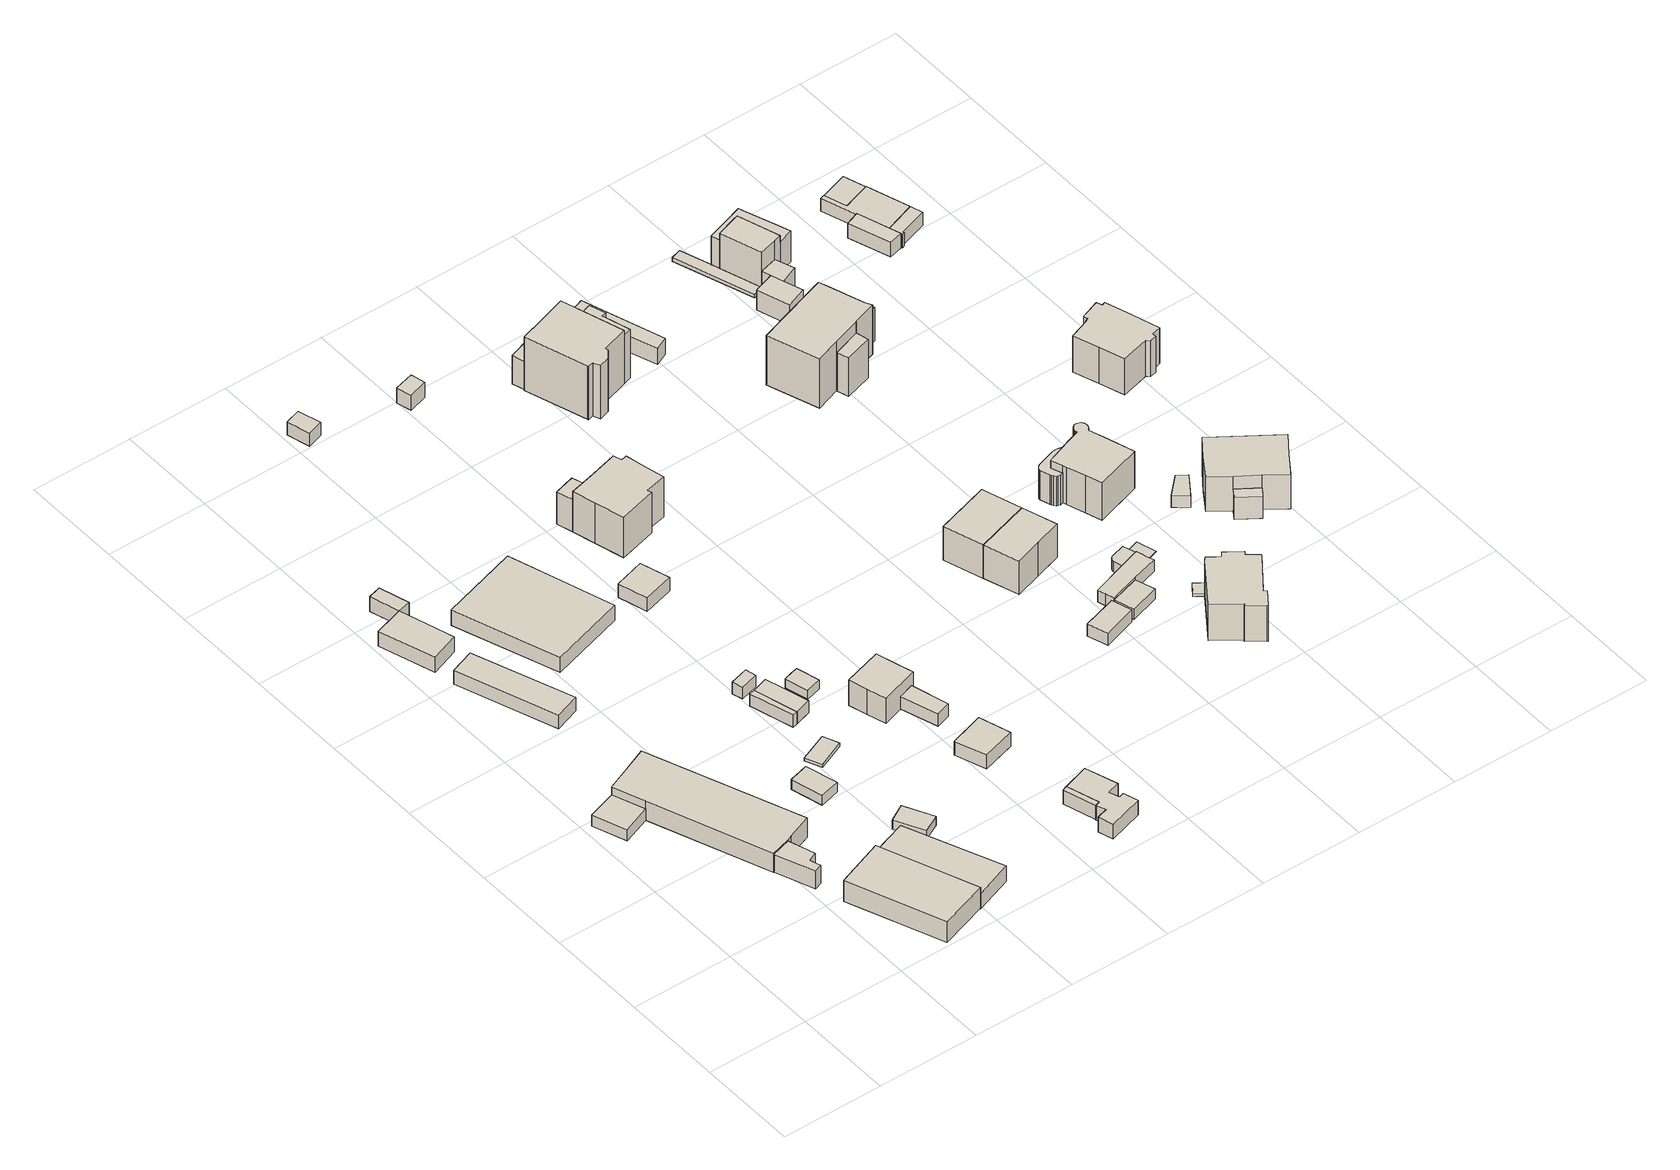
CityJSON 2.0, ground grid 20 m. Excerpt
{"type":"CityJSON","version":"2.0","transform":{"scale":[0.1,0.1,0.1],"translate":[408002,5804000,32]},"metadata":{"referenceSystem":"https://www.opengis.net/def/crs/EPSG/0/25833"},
"CityObjects":{
"building1":{"type":"Building","attributes":{"Gemeindeschluessel":"11000009","BezugspunktDach":"2200","function":"31001_2000","measuredHeight":2.57,"storeysAboveGround":1},"address":[{"country":"Germany","locality":"Berlin","thoroughfareNumber":"22 (9)","thoroughfareName":"Weiselpfad"}],"geometry":[{"type":"Solid","lod":"1","boundaries":[[[[0,1,2,3]],[[4,5,6,7]],[[4,7,3,2]],[[5,4,2,1]],[[6,5,1,0]],[[7,6,0,3]]]]}]},
"building2":{"type":"Building","attributes":{"Gemeindeschluessel":"11000009","BezugspunktDach":"2200","function":"31001_2000","measuredHeight":3.94,"storeysAboveGround":1},"address":[{"country":"Germany","locality":"Berlin","thoroughfareNumber":"22 (17)","thoroughfareName":"Weiselpfad"}],"geometry":[{"type":"Solid","lod":"1","boundaries":[[[[8,9,10,11,12,13]],[[14,15,16,17,18,19]],[[14,19,13,12]],[[15,14,12,11]],[[16,15,11,10]],[[17,16,10,9]],[[18,17,9,8]],[[19,18,8,13]]]]}]},
"building3":{"type":"Building","attributes":{"Gemeindeschluessel":"11000009","BezugspunktDach":"2200","function":"31001_2000","measuredHeight":4.86,"storeysAboveGround":1},"address":[{"country":"Germany","locality":"Berlin","thoroughfareNumber":"22 (10)","thoroughfareName":"Weiselpfad"}],"geometry":[{"type":"Solid","lod":"1","boundaries":[[[[20,21,22,23,24,25,26,27]],[[28,29,30,31,32,33,5,4]],[[28,4,27,26]],[[29,28,26,25]],[[30,29,25,24]],[[31,30,24,23]],[[32,31,23,22]],[[33,32,22,21]],[[5,33,21,20]],[[4,5,20,27]]]]}]},
"building4":{"type":"Building","attributes":{"Gemeindeschluessel":"11000009","BezugspunktDach":"2200","function":"31001_2000","measuredHeight":5.26,"storeysAboveGround":1},"address":[{"country":"Germany","locality":"Berlin","thoroughfareNumber":"22 (12)","thoroughfareName":"Weiselpfad"}],"geometry":[{"type":"Solid","lod":"1","boundaries":[[[[34,35,36,37]],[[38,39,40,41]],[[38,41,37,36]],[[39,38,36,35]],[[40,39,35,34]],[[41,40,34,37]]]]}]},
"building5":{"type":"Building","attributes":{"Gemeindeschluessel":"11000009","BezugspunktDach":"2200","function":"31001_2000","measuredHeight":3.01,"storeysAboveGround":1},"address":[{"country":"Germany","locality":"Berlin","thoroughfareNumber":"22 (7)","thoroughfareName":"Weiselpfad"}],"geometry":[{"type":"Solid","lod":"1","boundaries":[[[[42,43,44,45]],[[46,47,48,49]],[[46,49,45,44]],[[47,46,44,43]],[[48,47,43,42]],[[49,48,42,45]]]]}]},
"building6":{"type":"Building","attributes":{"Gemeindeschluessel":"11000009","BezugspunktDach":"2200","function":"31001_1010","measuredHeight":3.71,"storeysAboveGround":1},"address":[{"country":"Germany","locality":"Berlin","thoroughfareNumber":"22","thoroughfareName":"Weiselpfad"}],"geometry":[{"type":"Solid","lod":"1","boundaries":[[[[50,51,52,53]],[[54,55,56,57]],[[54,57,53,52]],[[55,54,52,51]],[[56,55,51,50]],[[57,56,50,53]]]]}]},
"building7":{"type":"Building","attributes":{"Gemeindeschluessel":"11000009","BezugspunktDach":"2200","function":"31001_2000","measuredHeight":3.36,"storeysAboveGround":1},"address":[{"country":"Germany","locality":"Berlin","thoroughfareNumber":"20 (2)","thoroughfareName":"Weiselpfad"}],"geometry":[{"type":"Solid","lod":"1","boundaries":[[[[52,58,59,60]],[[61,62,54,63]],[[61,63,60,59]],[[62,61,59,58]],[[54,62,58,52]],[[63,54,52,60]]]]}]},
"building8":{"type":"Building","attributes":{"Gemeindeschluessel":"11000009","BezugspunktDach":"2200","function":"31001_2000","measuredHeight":4.15,"storeysAboveGround":1},"address":[{"country":"Germany","locality":"Berlin","thoroughfareNumber":"22 (13)","thoroughfareName":"Weiselpfad"}],"geometry":[{"type":"Solid","lod":"1","boundaries":[[[[64,65,66,67]],[[68,69,70,71]],[[68,71,67,66]],[[69,68,66,65]],[[70,69,65,64]],[[71,70,64,67]]]]}]},
"building9":{"type":"Building","attributes":{"Gemeindeschluessel":"11000009","BezugspunktDach":"2200","function":"31001_2000","measuredHeight":2.27,"storeysAboveGround":1},"address":[{"country":"Germany","locality":"Berlin","thoroughfareNumber":"19 (4)","thoroughfareName":"Weiselpfad"}],"geometry":[{"type":"Solid","lod":"1","boundaries":[[[[72,73,74,75]],[[76,77,78,79]],[[76,79,75,74]],[[77,76,74,73]],[[78,77,73,72]],[[79,78,72,75]]]]}]},
"building10":{"type":"Building","attributes":{"Gemeindeschluessel":"11000009","BezugspunktDach":"2200","function":"31001_1010","measuredHeight":2.05,"storeysAboveGround":1},"address":[{"country":"Germany","locality":"Berlin","thoroughfareNumber":"19 (5)","thoroughfareName":"Weiselpfad"}],"geometry":[{"type":"Solid","lod":"1","boundaries":[[[[80,81,82,83]],[[84,85,86,87]],[[84,87,83,82]],[[85,84,82,81]],[[86,85,81,80]],[[87,86,80,83]]]]}]},
"building11":{"type":"Building","attributes":{"Gemeindeschluessel":"11000009","BezugspunktDach":"2200","function":"31001_2000","measuredHeight":3.34,"storeysAboveGround":1},"address":[{"country":"Germany","locality":"Berlin","thoroughfareNumber":"20 (1)","thoroughfareName":"Weiselpfad"}],"geometry":[{"type":"Solid","lod":"1","boundaries":[[[[88,89,90,91]],[[92,93,94,95]],[[92,95,91,90]],[[93,92,90,89]],[[94,93,89,88]],[[95,94,88,91]]]]}]},
"building12":{"type":"Building","attributes":{"Gemeindeschluessel":"11000009","BezugspunktDach":"2200","function":"31001_2000","measuredHeight":0.729,"storeysAboveGround":1},"address":[{"country":"Germany","locality":"Berlin","thoroughfareNumber":"19 (3)","thoroughfareName":"Weiselpfad"}],"geometry":[{"type":"Solid","lod":"1","boundaries":[[[[96,97,98,99]],[[100,101,102,103]],[[100,103,99,98]],[[101,100,98,97]],[[102,101,97,96]],[[103,102,96,99]]]]}]},
"building13":{"type":"Building","attributes":{"Gemeindeschluessel":"11000009","BezugspunktDach":"2200","function":"51009_1610","measuredHeight":2.69,"storeysAboveGround":0},"address":[{"country":"Germany","locality":"Berlin"}],"geometry":[{"type":"Solid","lod":"1","boundaries":[[[[104,105,106,107]],[[108,109,110,111]],[[108,111,107,106]],[[109,108,106,105]],[[110,109,105,104]],[[111,110,104,107]]]]}]},
"building14":{"type":"Building","attributes":{"Gemeindeschluessel":"11000009","BezugspunktDach":"2200","function":"31001_2000","measuredHeight":2.62,"storeysAboveGround":1},"address":[{"country":"Germany","locality":"Berlin","thoroughfareNumber":"19 (1)","thoroughfareName":"Weiselpfad"}],"geometry":[{"type":"Solid","lod":"1","boundaries":[[[[112,113,114,115]],[[116,117,118,119]],[[116,119,115,114]],[[117,116,114,113]],[[118,117,113,112]],[[119,118,112,115]]]]}]},
"building15":{"type":"Building","attributes":{"Gemeindeschluessel":"11000009","BezugspunktDach":"2200","function":"31001_1010","measuredHeight":2.65,"storeysAboveGround":1},"address":[{"country":"Germany","locality":"Berlin","thoroughfareNumber":"19","thoroughfareName":"Weiselpfad"}],"geometry":[{"type":"Solid","lod":"1","boundaries":[[[[105,120,121,106]],[[122,123,109,108]],[[122,108,106,121]],[[123,122,121,120]],[[109,123,120,105]],[[108,109,105,106]]]]}]},
"building16":{"type":"Building","attributes":{"Gemeindeschluessel":"11000009","BezugspunktDach":"2200","function":"31001_2000","measuredHeight":2.33,"storeysAboveGround":1},"address":[{"country":"Germany","locality":"Berlin","thoroughfareNumber":"19 (2)","thoroughfareName":"Weiselpfad"}],"geometry":[{"type":"Solid","lod":"1","boundaries":[[[[124,125,126,127,128]],[[129,130,131,132,133]],[[129,133,128,127]],[[130,129,127,126]],[[131,130,126,125]],[[132,131,125,124]],[[133,132,124,128]]]]}]},
"building17":{"type":"Building","attributes":{"Gemeindeschluessel":"11000009","BezugspunktDach":"2200","function":"51009_1610","measuredHeight":3.19,"storeysAboveGround":0},"address":[{"country":"Germany","locality":"Berlin"}],"geometry":[{"type":"Solid","lod":"1","boundaries":[[[[134,135,136,137]],[[138,139,140,141]],[[138,141,137,136]],[[139,138,136,135]],[[140,139,135,134]],[[141,140,134,137]]]]}]},
"building18":{"type":"Building","attributes":{"Gemeindeschluessel":"11000009","BezugspunktDach":"2200","function":"31001_1010","measuredHeight":2.89,"storeysAboveGround":1},"address":[{"country":"Germany","locality":"Berlin","thoroughfareNumber":"20 (3)","thoroughfareName":"Weiselpfad"}],"geometry":[{"type":"Solid","lod":"1","boundaries":[[[[142,143,144,145]],[[146,147,148,149]],[[146,149,145,144]],[[147,146,144,143]],[[148,147,143,142]],[[149,148,142,145]]]]}]},
"building19":{"type":"Building","attributes":{"Gemeindeschluessel":"11000009","BezugspunktDach":"2200","function":"31001_2000","measuredHeight":3.48,"storeysAboveGround":1},"address":[{"country":"Germany","locality":"Berlin","thoroughfareNumber":"18 (1)","thoroughfareName":"Weiselpfad"}],"geometry":[{"type":"Solid","lod":"1","boundaries":[[[[150,151,152,153]],[[154,155,156,157]],[[154,157,153,152]],[[155,154,152,151]],[[156,155,151,150]],[[157,156,150,153]]]]}]},
"building20":{"type":"Building","attributes":{"Gemeindeschluessel":"11000009","BezugspunktDach":"2200","function":"31001_1010","measuredHeight":3.23,"storeysAboveGround":1},"address":[{"country":"Germany","locality":"Berlin","thoroughfareNumber":"906","thoroughfareName":"Am Seddinsee"}],"geometry":[{"type":"Solid","lod":"1","boundaries":[[[[158,159,160,161,162,163,164,136,135,134,165,166]],[[167,168,169,170,171,172,173,174,175,176,177,178]],[[167,178,166,165]],[[168,167,165,134]],[[169,168,134,135]],[[170,169,135,136]],[[171,170,136,164]],[[172,171,164,163]],[[173,172,163,162]],[[174,173,162,161]],[[175,174,161,160]],[[176,175,160,159]],[[177,176,159,158]],[[178,177,158,166]]]]}]},
"building21":{"type":"Building","attributes":{"Gemeindeschluessel":"11000009","BezugspunktDach":"2200","function":"31001_1010","measuredHeight":3.11,"storeysAboveGround":1},"address":[{"country":"Germany","locality":"Berlin","thoroughfareNumber":"904","thoroughfareName":"Am Seddinsee"}],"geometry":[{"type":"Solid","lod":"1","boundaries":[[[[179,180,181,182]],[[183,184,185,186]],[[183,186,182,181]],[[184,183,181,180]],[[185,184,180,179]],[[186,185,179,182]]]]}]},
"building22":{"type":"Building","attributes":{"Gemeindeschluessel":"11000009","BezugspunktDach":"2200","function":"31001_1010","measuredHeight":7.05,"storeysAboveGround":1},"address":[{"country":"Germany","locality":"Berlin","thoroughfareNumber":"2","thoroughfareName":"Am Seddinsee"}],"geometry":[{"type":"Solid","lod":"1","boundaries":[[[[187,188,189,190,191,192]],[[193,194,195,196,197,198]],[[193,198,192,191]],[[194,193,191,190]],[[195,194,190,189]],[[196,195,189,188]],[[197,196,188,187]],[[198,197,187,192]]]]}]},
"building23":{"type":"Building","attributes":{"Gemeindeschluessel":"11000009","BezugspunktDach":"2200","function":"31001_1010","measuredHeight":2.77,"storeysAboveGround":1},"address":[{"country":"Germany","locality":"Berlin","thoroughfareNumber":"2 (1)","thoroughfareName":"Am Seddinsee"}],"geometry":[{"type":"Solid","lod":"1","boundaries":[[[[199,200,201,202]],[[203,204,205,206]],[[203,206,202,201]],[[204,203,201,200]],[[205,204,200,199]],[[206,205,199,202]]]]}]},
"building24":{"type":"Building","attributes":{"Gemeindeschluessel":"11000009","function":"31001_1010"},"address":[{"country":"Germany","locality":"Berlin","thoroughfareNumber":"18","thoroughfareName":"Weiselpfad"}],"children":["building24-1","building24-2"]},
"building24-1":{"type":"BuildingPart","attributes":{"BezugspunktDach":"2200","measuredHeight":12.12,"storeysAboveGround":1},"parents":["building24"],"geometry":[{"type":"MultiSurface","lod":"1","boundaries":[[[207,208,209,210,211,212,213,214,215,216,217]],[[218,219,220,221,222,223,224,225,226,227,228]],[[229,230,231,217,216]],[[219,218,216,215]],[[220,219,215,214]],[[221,220,214,213]],[[222,221,213,212]],[[223,222,212,211]],[[224,223,211,210]],[[225,224,210,209]],[[226,225,209,208]],[[227,226,208,207]],[[228,227,207,217]],[[218,228,231,230,229]]]}]},
"building24-2":{"type":"BuildingPart","attributes":{"BezugspunktDach":"2200","measuredHeight":7.25,"storeysAboveGround":1},"parents":["building24"],"geometry":[{"type":"Solid","lod":"1","boundaries":[[[[231,230,232,233]],[[234,218,228,235]],[[234,235,233,232]],[[218,234,232,230]],[[235,228,231,233]],[[228,218,230,231]]]]}]},
"building25":{"type":"Building","attributes":{"Gemeindeschluessel":"11000009","BezugspunktDach":"2200","function":"31001_1010","measuredHeight":3.81,"storeysAboveGround":1},"address":[{"country":"Germany","locality":"Berlin","thoroughfareNumber":"18 (4)","thoroughfareName":"Weiselpfad"}],"geometry":[{"type":"Solid","lod":"1","boundaries":[[[[236,237,238,239]],[[240,241,242,243]],[[240,243,239,238]],[[241,240,238,237]],[[242,241,237,236]],[[243,242,236,239]]]]}]},
"building26":{"type":"Building","attributes":{"Gemeindeschluessel":"11000009","function":"31001_1010"},"address":[{"country":"Germany","locality":"Berlin","thoroughfareNumber":"16","thoroughfareName":"Weiselpfad"}],"children":["building26-1","building26-2","building26-3"]},
"building26-1":{"type":"BuildingPart","attributes":{"BezugspunktDach":"2200","measuredHeight":14.94,"storeysAboveGround":2},"parents":["building26"],"geometry":[{"type":"MultiSurface","lod":"1","boundaries":[[[244,245,246,247,248,249,250,251,252,253,254,255]],[[256,257,258,259,260,261,262,263,264,265,266,267]],[[268,269,255,254]],[[256,267,270,271]],[[257,256,254,253]],[[258,257,253,252]],[[272,273,252,251]],[[260,259,251,250]],[[261,260,250,249]],[[262,261,249,248]],[[263,262,248,247]],[[264,263,247,246]],[[265,264,246,245]],[[266,265,245,244]],[[267,266,244,255]],[[271,270,269,268]],[[259,258,273,272]]]}]},
"building26-2":{"type":"BuildingPart","attributes":{"BezugspunktDach":"2200","measuredHeight":10.72,"storeysAboveGround":2},"parents":["building26"],"geometry":[{"type":"Solid","lod":"1","boundaries":[[[[272,274,275,276,277,273]],[[278,279,280,281,259,258]],[[278,258,273,277]],[[279,278,277,276]],[[280,279,276,275]],[[281,280,275,274]],[[259,281,274,272]],[[272,273,258,259]]]]}]},
"building26-3":{"type":"BuildingPart","attributes":{"BezugspunktDach":"2200","measuredHeight":6.27,"storeysAboveGround":2},"parents":["building26"],"geometry":[{"type":"Solid","lod":"1","boundaries":[[[[269,268,282,283]],[[284,271,270,285]],[[284,285,283,282]],[[271,284,282,268]],[[285,270,269,283]],[[270,271,268,269]]]]}]},
"building27":{"type":"Building","attributes":{"Gemeindeschluessel":"11000009","BezugspunktDach":"2200","function":"31001_2000","measuredHeight":2.65,"storeysAboveGround":1},"address":[{"country":"Germany","locality":"Berlin","thoroughfareNumber":"23 (2)","thoroughfareName":"Imkerweg"}],"geometry":[{"type":"Solid","lod":"1","boundaries":[[[[286,287,288,289]],[[290,291,292,293]],[[290,293,289,288]],[[291,290,288,287]],[[292,291,287,286]],[[293,292,286,289]]]]}]},
"building28":{"type":"Building","attributes":{"Gemeindeschluessel":"11000009","BezugspunktDach":"2200","function":"31001_1010","measuredHeight":8.83,"storeysAboveGround":1},"address":[{"country":"Germany","locality":"Berlin","thoroughfareNumber":"1","thoroughfareName":"Am Seddinsee"}],"geometry":[{"type":"Solid","lod":"1","boundaries":[[[[294,295,296,297,298]],[[299,300,301,302,303]],[[299,303,298,297]],[[300,299,297,296]],[[301,300,296,295]],[[302,301,295,294]],[[303,302,294,298]]]]}]},
"building29":{"type":"Building","attributes":{"Gemeindeschluessel":"11000009","BezugspunktDach":"2200","function":"31001_1010","measuredHeight":8.76,"storeysAboveGround":1},"address":[{"country":"Germany","locality":"Berlin","thoroughfareNumber":"1A","thoroughfareName":"Am Seddinsee"}],"geometry":[{"type":"Solid","lod":"1","boundaries":[[[[304,305,306,296,294]],[[307,308,309,310,311]],[[307,311,294,296]],[[308,307,296,306]],[[309,308,306,305]],[[310,309,305,304]],[[311,310,304,294]]]]}]},
"building30":{"type":"Building","attributes":{"Gemeindeschluessel":"11000009","BezugspunktDach":"2200","function":"31001_2000","measuredHeight":2.16,"storeysAboveGround":1},"address":[{"country":"Germany","locality":"Berlin","thoroughfareNumber":"23 (3)","thoroughfareName":"Imkerweg"}],"geometry":[{"type":"Solid","lod":"1","boundaries":[[[[312,313,314,315]],[[316,317,318,319]],[[316,319,315,314]],[[317,316,314,313]],[[318,317,313,312]],[[319,318,312,315]]]]}]},
"building31":{"type":"Building","attributes":{"Gemeindeschluessel":"11000009","function":"31001_2000"},"address":[{"country":"Germany","locality":"Berlin","thoroughfareNumber":"3 (3)","thoroughfareName":"Am Seddinsee"}],"children":["building31-1","building31-2"]},
"building31-1":{"type":"BuildingPart","attributes":{"BezugspunktDach":"2200","measuredHeight":2.77,"storeysAboveGround":1},"parents":["building31"],"geometry":[{"type":"Solid","lod":"1","boundaries":[[[[320,321,322,323,324,325,326,327,328]],[[329,330,331,332,333,334,335,336,337]],[[329,337,328,327]],[[330,338,339,329,327,326]],[[331,330,326,325]],[[332,331,325,324]],[[333,332,324,323]],[[334,333,323,322]],[[335,334,322,321]],[[336,335,321,320]],[[337,336,320,328]],[[329,339,338,330]]]]}]},
"building31-2":{"type":"BuildingPart","attributes":{"BezugspunktDach":"2200","measuredHeight":2.42,"storeysAboveGround":1},"parents":["building31"],"geometry":[{"type":"Solid","lod":"1","boundaries":[[[[339,338,340,341,342,343,344,345,346]],[[347,348,349,350,351,352,330,329,353]],[[347,353,346,345]],[[348,347,345,344]],[[349,348,344,343]],[[350,349,343,342]],[[351,350,342,341]],[[352,351,341,340]],[[330,352,340,338]],[[353,329,339,346]],[[338,339,329,330]]]]}]},
"building32":{"type":"Building","attributes":{"Gemeindeschluessel":"11000009","BezugspunktDach":"2200","function":"31001_2000","measuredHeight":3.6,"storeysAboveGround":1},"address":[{"country":"Germany","locality":"Berlin","thoroughfareNumber":"16 (1)","thoroughfareName":"Weiselpfad"}],"geometry":[{"type":"Solid","lod":"1","boundaries":[[[[354,355,356,357,358,359,360,361]],[[362,363,364,365,366,367,368,369]],[[362,369,361,360]],[[363,362,360,359]],[[364,363,359,358]],[[365,364,358,357]],[[366,365,357,356]],[[367,366,356,355]],[[368,367,355,354]],[[369,368,354,361]]]]}]},
"building33":{"type":"Building","attributes":{"Gemeindeschluessel":"11000009","BezugspunktDach":"2200","function":"31001_1010","measuredHeight":10.09,"storeysAboveGround":2},"address":[{"country":"Germany","locality":"Berlin","thoroughfareNumber":"23","thoroughfareName":"Imkerweg"}],"geometry":[{"type":"Solid","lod":"1","boundaries":[[[[370,371,372,373,374,375,376,377,378,379,380,381,382,383,384]],[[385,386,387,388,389,390,391,392,393,394,395,396,397,398,399]],[[385,399,384,383]],[[386,385,383,382]],[[387,386,382,381]],[[388,387,381,380]],[[389,388,380,379]],[[390,389,379,378]],[[391,390,378,377]],[[392,391,377,376]],[[393,392,376,375]],[[394,393,375,374]],[[395,394,374,373]],[[396,395,373,372]],[[397,396,372,371]],[[398,397,371,370]],[[399,398,370,384]]]]}]},
"building34":{"type":"Building","attributes":{"Gemeindeschluessel":"11000009","BezugspunktDach":"2200","function":"31001_2000","measuredHeight":0.617,"storeysAboveGround":1},"address":[{"country":"Germany","locality":"Berlin","thoroughfareNumber":"23 (1)","thoroughfareName":"Imkerweg"}],"geometry":[{"type":"Solid","lod":"1","boundaries":[[[[400,401,402,403,404,405,406]],[[407,408,388,387,386,385,409]],[[407,409,406,405]],[[408,407,405,404]],[[388,408,404,403]],[[387,388,403,402]],[[386,387,402,401]],[[385,386,401,400]],[[409,385,400,406]]]]}]},
"building35":{"type":"Building","attributes":{"Gemeindeschluessel":"11000009","BezugspunktDach":"2200","function":"31001_2000","measuredHeight":0.12,"storeysAboveGround":1},"address":[{"country":"Germany","locality":"Berlin","thoroughfareNumber":"3 (2)","thoroughfareName":"Am Seddinsee"}],"geometry":[{"type":"Solid","lod":"1","boundaries":[[[[410,411,412,413]],[[414,415,416,417]],[[414,417,413,412]],[[415,414,412,411]],[[416,415,411,410]],[[417,416,410,413]]]]}]},
"building36":{"type":"Building","attributes":{"Gemeindeschluessel":"11000009","function":"31001_1010"},"address":[{"country":"Germany","locality":"Berlin","thoroughfareNumber":"14","thoroughfareName":"Weiselpfad"}],"children":["building36-1","building36-2"]},
"building36-1":{"type":"BuildingPart","attributes":{"BezugspunktDach":"2200","measuredHeight":13.34,"storeysAboveGround":2},"parents":["building36"],"geometry":[{"type":"MultiSurface","lod":"1","boundaries":[[[418,419,420,421,422,423,424,425,426,427]],[[428,429,430,431,432,433,434,435,436,437]],[[428,437,427,426]],[[429,428,426,425]],[[430,429,425,424]],[[431,430,424,423]],[[432,431,423,422]],[[433,432,422,421]],[[438,439,421,420]],[[435,434,420,419]],[[436,435,419,418]],[[437,436,418,427]],[[434,433,439,438]]]}]},
"building36-2":{"type":"BuildingPart","attributes":{"BezugspunktDach":"2200","measuredHeight":8.56,"storeysAboveGround":2},"parents":["building36"],"geometry":[{"type":"MultiSurface","lod":"1","boundaries":[[[440,441,439,438]],[[433,442,443,434]],[[442,433,439,441]],[[443,442,441,440]],[[434,443,440,438]],[[438,439,433,434,444]]]}]},
"building37":{"type":"Building","attributes":{"Gemeindeschluessel":"11000009","function":"31001_1010"},"address":[{"country":"Germany","locality":"Berlin","thoroughfareNumber":"3","thoroughfareName":"Am Seddinsee"}],"children":["building37-1","building37-2"]},
"building37-1":{"type":"BuildingPart","attributes":{"BezugspunktDach":"2200","measuredHeight":11.13,"storeysAboveGround":2},"parents":["building37"],"geometry":[{"type":"MultiSurface","lod":"1","boundaries":[[[445,446,447,448,449,450,451,452,453,454,455,456,457,458,459,460,461,462,463,464,465,466,467,468]],[[469,470,471,472,473,474,475,476,477,478,479,480,481,482,483,484,485,486,487,488,489,490,491,492]],[[469,493,494,468,467]],[[470,469,467,466]],[[471,470,466,465]],[[472,471,465,464]],[[473,472,464,463]],[[474,473,463,462]],[[475,474,462,461]],[[476,475,461,460]],[[477,476,460,459]],[[478,477,459,458]],[[479,478,458,457]],[[480,479,457,456]],[[481,480,456,455]],[[482,481,455,454]],[[483,482,454,453]],[[484,483,453,452]],[[485,484,452,451]],[[486,485,451,450]],[[487,486,450,449]],[[488,487,449,448]],[[489,488,448,447]],[[490,489,447,446]],[[491,490,446,445]],[[494,495,445,468]],[[492,494,493,469]],[[492,491,495,494]]]}]},
"building37-2":{"type":"BuildingPart","attributes":{"BezugspunktDach":"2200","measuredHeight":6.57,"storeysAboveGround":2},"parents":["building37"],"geometry":[{"type":"Solid","lod":"1","boundaries":[[[[496,497,498,499,500,501,502,495,494,493,503,504,505,506,507,508,509,510,511,512,513,514]],[[515,516,517,518,519,520,521,522,523,524,525,469,492,491,526,527,528,529,530,531,532,533]],[[515,533,514,513]],[[516,515,513,512]],[[517,516,512,511]],[[518,517,511,510]],[[519,518,510,509]],[[520,519,509,508]],[[521,520,508,507]],[[522,521,507,506]],[[523,522,506,505]],[[524,523,505,504]],[[525,524,504,503]],[[469,525,503,493]],[[526,491,495,502]],[[527,526,502,501]],[[528,527,501,500]],[[529,528,500,499]],[[530,529,499,498]],[[531,530,498,497]],[[532,531,497,496]],[[533,532,496,514]],[[492,469,493,494]],[[491,492,494,495]]]]}]},
"building38":{"type":"Building","attributes":{"Gemeindeschluessel":"11000009","BezugspunktDach":"2200","function":"31001_2723","measuredHeight":2.58,"storeysAboveGround":1},"address":[{"country":"Germany","locality":"Berlin","thoroughfareNumber":"27 (1)","thoroughfareName":"Imkerweg"}],"geometry":[{"type":"Solid","lod":"1","boundaries":[[[[534,535,536,537]],[[538,539,540,541]],[[538,541,537,536]],[[539,538,536,535]],[[540,539,535,534]],[[541,540,534,537]]]]}]},
"building39":{"type":"Building","attributes":{"Gemeindeschluessel":"11000009","function":"31001_2000"},"address":[{"country":"Germany","locality":"Berlin","thoroughfareNumber":"14 (2)","thoroughfareName":"Weiselpfad"}],"children":["building39-1","building39-2"]},
"building39-1":{"type":"BuildingPart","attributes":{"BezugspunktDach":"2200","measuredHeight":5.04,"storeysAboveGround":1},"parents":["building39"],"geometry":[{"type":"Solid","lod":"1","boundaries":[[[[542,543,544,545,546,547]],[[548,549,550,551,552,553]],[[548,553,547,546]],[[549,554,555,548,546,545]],[[550,549,545,544]],[[551,550,544,543]],[[552,551,543,542]],[[553,552,542,547]],[[548,555,554,549]]]]}]},
"building39-2":{"type":"BuildingPart","attributes":{"BezugspunktDach":"2200","measuredHeight":0.841,"storeysAboveGround":1},"parents":["building39"],"geometry":[{"type":"Solid","lod":"1","boundaries":[[[[556,557,555,554,558,559,560,561,562]],[[563,564,565,566,549,548,567,568,569]],[[563,569,562,561]],[[564,563,561,560]],[[565,564,560,559]],[[566,565,559,558]],[[549,566,558,554]],[[567,548,555,557]],[[568,567,557,556]],[[569,568,556,562]],[[554,555,548,549]]]]}]},
"building40":{"type":"Building","attributes":{"Gemeindeschluessel":"11000009","BezugspunktDach":"2200","function":"31001_2000","measuredHeight":7.38,"storeysAboveGround":1},"address":[{"country":"Germany","locality":"Berlin","thoroughfareNumber":"14 (1)","thoroughfareName":"Weiselpfad"}],"geometry":[{"type":"Solid","lod":"1","boundaries":[[[[570,571,572,573]],[[574,575,576,577]],[[574,577,573,572]],[[575,574,572,571]],[[576,575,571,570]],[[577,576,570,573]]]]}]},
"building41":{"type":"Building","attributes":{"Gemeindeschluessel":"11000009","function":"31001_1010"},"address":[{"country":"Germany","locality":"Berlin","thoroughfareNumber":"12","thoroughfareName":"Weiselpfad"}],"children":["building41-1","building41-2","building41-3"]},
"building41-1":{"type":"BuildingPart","attributes":{"BezugspunktDach":"2200","measuredHeight":9.25,"storeysAboveGround":2},"parents":["building41"],"geometry":[{"type":"MultiSurface","lod":"1","boundaries":[[[578,579,580,581,582,583,584]],[[585,586,587,588,589,590,591]],[[592,593,584,583]],[[585,591,594,595]],[[596,592,595,597,586,585,583,582]],[[598,596,582,581]],[[587,586,597,599]],[[600,598,581,580]],[[588,587,601,599,602]],[[589,588,580,579]],[[603,604,579,578]],[[590,589,605,606,607]],[[591,590,578,584]],[[595,594,593,592]],[[597,595,592,596]],[[599,597,596,598]],[[602,599,601,598,600]],[[607,606,605,604,603]]]}]},
"building41-2":{"type":"BuildingPart","attributes":{"BezugspunktDach":"2200","measuredHeight":6.95,"storeysAboveGround":2},"parents":["building41"],"geometry":[{"type":"Solid","lod":"1","boundaries":[[[[593,592,596,598,600,608,609,610,611,612,613]],[[614,615,616,617,618,602,599,597,595,594,619]],[[614,619,613,612]],[[615,614,612,611]],[[616,615,611,610]],[[617,616,610,609]],[[618,617,609,608]],[[602,618,608,600]],[[619,594,593,613]],[[599,602,600,598]],[[599,598,596,597]],[[595,597,596,592]],[[594,595,592,593]]]]}]},
"building41-3":{"type":"BuildingPart","attributes":{"BezugspunktDach":"2200","measuredHeight":4.55,"storeysAboveGround":2},"parents":["building41"],"geometry":[{"type":"Solid","lod":"1","boundaries":[[[[544,620,604,603]],[[605,621,622,606]],[[621,605,604,620]],[[622,621,620,544]],[[606,622,544,603]],[[605,606,603,604]]]]}]},
"building42":{"type":"Building","attributes":{"Gemeindeschluessel":"11000009","function":"31001_1010"},"address":[{"country":"Germany","locality":"Berlin","thoroughfareNumber":"27","thoroughfareName":"Imkerweg"}],"children":["building42-1","building42-2"]},
"building42-1":{"type":"BuildingPart","attributes":{"BezugspunktDach":"2200","measuredHeight":10.62,"storeysAboveGround":1},"parents":["building42"],"geometry":[{"type":"MultiSurface","lod":"1","boundaries":[[[623,624,625,626,627,628,629,630]],[[631,632,633,634,635,636,637,638]],[[631,638,630,629]],[[632,631,629,628]],[[633,632,628,627]],[[634,633,627,626]],[[635,634,626,625]],[[636,635,625,624]],[[639,640,636,624,623]],[[638,637,623,630]],[[637,636,640,639]]]}]},
"building42-2":{"type":"BuildingPart","attributes":{"BezugspunktDach":"2200","measuredHeight":4.91,"storeysAboveGround":1},"parents":["building42"],"geometry":[{"type":"Solid","lod":"1","boundaries":[[[[641,640,639,642]],[[637,636,643,644]],[[637,644,642,639]],[[643,636,640,641]],[[644,643,641,642]],[[637,639,640,636]]]]}]},
"building43":{"type":"Building","attributes":{"Gemeindeschluessel":"11000009","BezugspunktDach":"2200","function":"31001_1010","measuredHeight":10.64,"storeysAboveGround":2},"address":[{"country":"Germany","locality":"Berlin","thoroughfareNumber":"11","thoroughfareName":"Weiselpfad"}],"geometry":[{"type":"Solid","lod":"1","boundaries":[[[[645,646,647,648,649,650,651,652,653,654,655,656,657,658,659,660]],[[661,662,663,664,665,666,667,668,669,670,671,672,673,674,675,676]],[[661,676,660,659]],[[662,661,659,658]],[[663,662,658,657]],[[664,663,657,656]],[[665,664,656,655]],[[666,665,655,654]],[[667,666,654,653]],[[668,667,653,652]],[[669,668,652,651]],[[670,669,651,650]],[[671,670,650,649]],[[672,671,649,648]],[[673,672,648,647]],[[674,673,647,646]],[[675,674,646,645]],[[676,675,645,660]]]]}]},
"building44":{"type":"Building","attributes":{"Gemeindeschluessel":"11000009","BezugspunktDach":"2200","function":"31001_2000","measuredHeight":3.24,"storeysAboveGround":1},"address":[{"country":"Germany","locality":"Berlin","thoroughfareNumber":"12 (1)","thoroughfareName":"Weiselpfad"}],"geometry":[{"type":"Solid","lod":"1","boundaries":[[[[677,678,679,680]],[[681,682,683,684]],[[681,684,680,679]],[[682,681,679,678]],[[683,682,678,677]],[[684,683,677,680]]]]}]},
"building45":{"type":"Building","attributes":{"Gemeindeschluessel":"11000009","BezugspunktDach":"2200","function":"31001_2723","measuredHeight":2.82,"storeysAboveGround":1},"address":[{"country":"Germany","locality":"Berlin","thoroughfareNumber":"8 (2)","thoroughfareName":"Weiselpfad"}],"geometry":[{"type":"Solid","lod":"1","boundaries":[[[[685,686,687,688,689,690]],[[691,692,693,694,695,696]],[[691,696,690,689]],[[692,691,689,688]],[[693,692,688,687]],[[694,693,687,686]],[[695,694,686,685]],[[696,695,685,690]]]]}]},
"building46":{"type":"Building","attributes":{"Gemeindeschluessel":"11000009","BezugspunktDach":"2200","function":"31001_2463","measuredHeight":2.97,"storeysAboveGround":1},"address":[{"country":"Germany","locality":"Berlin","thoroughfareNumber":"8 (4)","thoroughfareName":"Weiselpfad"}],"geometry":[{"type":"Solid","lod":"1","boundaries":[[[[697,698,699,700,686,685]],[[701,702,703,704,705,706]],[[701,706,685,686]],[[702,701,686,700]],[[703,702,700,699]],[[704,703,699,698]],[[705,704,698,697]],[[706,705,697,685]]]]}]},
"building47":{"type":"Building","attributes":{"Gemeindeschluessel":"11000009","BezugspunktDach":"2200","function":"51009_1610","measuredHeight":2.73,"storeysAboveGround":0},"address":[{"country":"Germany","locality":"Berlin"}],"geometry":[{"type":"Solid","lod":"1","boundaries":[[[[707,708,709,710]],[[711,693,692,691]],[[711,691,710,709]],[[693,711,709,708]],[[692,693,708,707]],[[691,692,707,710]]]]}]}
},
"vertices":[
[40,524,33],[95,545,33],[72,607,33],[16,589,33],[72,607,8],[95,545,8],[40,524,8],[16,589,8],
[211,240,49],[226,246,49],[219,267,49],[237,275,49],[220,326,49],[182,315,49],[220,326,9],[237,275,9],[219,267,9],[226,246,9],[211,240,9],[182,315,9],
[95,545,51],[182,315,51],[220,326,51],[231,331,51],[278,349,51],[164,645,51],[118,626,51],[72,607,51],[118,626,8],[164,645,8],[278,349,8],[231,331,8],[220,326,8],[182,315,8],
[299,3,57],[394,35,57],[322,222,57],[227,187,57],[322,222,11],[394,35,11],[299,3,11],[227,187,11],
[118,806,40],[167,824,40],[97,1016,40],[49,999,40],[97,1016,10],[167,824,10],[118,806,10],[49,999,10],
[42,1039,44],[98,1059,44],[66,1165,44],[8,1147,44],[66,1165,11],[98,1059,11],[42,1039,11],[8,1147,11],
[91,1171,44],[74,1229,44],[49,1222,44],[74,1229,11],[91,1171,11],[49,1222,11],
[394,35,43],[469,62,43],[393,247,43],[322,222,43],[393,247,9],[469,62,9],[394,35,9],[322,222,9],
[345,394,31],[384,404,31],[367,466,31],[329,456,31],[367,466,9],[384,404,9],[345,394,9],[329,456,9],
[431,226,26],[464,243,26],[435,299,26],[402,280,26],[435,299,6],[464,243,6],[431,226,6],[402,280,6],
[205,914,43],[354,958,43],[289,1161,43],[135,1115,43],[289,1161,9],[354,958,9],[205,914,9],[135,1115,9],
[403,467,15],[457,490,15],[444,521,15],[389,498,15],[444,521,8],[457,490,8],[403,467,8],[389,498,8],
[424,573,36],[434,575,36],[411,660,36],[400,658,36],[411,660,9],[434,575,9],[424,573,9],[400,658,9],
[401,677,36],[436,687,36],[431,708,36],[395,698,36],[431,708,10],[436,687,10],[401,677,10],[395,698,10],
[466,585,36],[442,670,36],[442,670,9],[466,585,9],
[484,610,31],[514,618,31],[502,663,31],[487,659,31],[472,655,31],[487,659,11],[502,663,11],[514,618,11],[484,610,11],[472,655,11],
[678,90,40],[687,93,40],[668,156,40],[659,153,40],[668,156,8],[687,93,8],[678,90,8],[659,153,8],
[219,1599,40],[250,1609,40],[237,1653,40],[207,1644,40],[237,1653,11],[250,1609,11],[219,1599,11],[207,1644,11],
[405,937,45],[465,954,45],[448,1011,45],[389,994,45],[448,1011,15],[465,954,15],[405,937,15],[389,994,15],
[672,36,40],[740,57,40],[731,85,40],[721,82,40],[714,102,40],[739,109,40],[719,172,40],[685,71,40],[663,65,40],[685,71,7],[678,90,7],[687,93,7],[668,156,7],[719,172,7],[739,109,7],[714,102,7],[721,82,7],[731,85,7],[740,57,7],[672,36,7],[663,65,7],
[612,297,40],[677,316,40],[658,377,40],[591,356,40],[658,377,9],[677,316,9],[612,297,9],[591,356,9],
[539,522,65],[550,486,65],[625,509,65],[614,545,65],[604,581,65],[529,559,65],[604,581,9],[614,545,9],[625,509,9],[550,486,9],[539,522,9],[529,559,9],
[612,426,39],[640,435,39],[620,507,39],[589,498,39],[620,507,11],[640,435,11],[612,426,11],[589,498,11],
[441,1121,104],[456,1065,104],[530,1084,104],[527,1093,104],[569,1102,104],[558,1149,104],[551,1180,104],[540,1177,104],[535,1193,104],[471,1176,104],[429,1166,104],[471,1176,14],[535,1193,14],[540,1177,14],[551,1180,14],[558,1149,14],[569,1102,14],[527,1093,14],[530,1084,14],[456,1065,14],[441,1121,14],[429,1166,14],[471,1176,53],[471,1176,86],[429,1166,86],
[460,1208,86],[420,1197,86],[460,1208,14],[420,1197,14],
[403,1563,47],[440,1574,47],[433,1602,47],[395,1592,47],[433,1602,13],[440,1574,13],[403,1563,13],[395,1592,13],
[614,1362,138],[614,1360,138],[625,1363,138],[631,1350,138],[652,1356,138],[664,1371,138],[663,1377,138],[714,1393,138],[688,1477,138],[677,1514,138],[627,1498,138],[575,1482,138],[627,1498,19],[677,1514,19],[688,1477,19],[714,1393,19],[663,1377,19],[664,1371,19],[652,1356,19],[631,1350,19],[625,1363,19],[614,1360,19],[614,1362,19],[575,1482,19],[627,1498,84],[575,1482,84],[575,1482,21],[627,1498,21],[714,1393,127],[688,1477,127],
[731,1398,127],[715,1452,127],[724,1455,127],[714,1486,127],[714,1486,19],[724,1455,19],[715,1452,19],[731,1398,19],
[619,1522,84],[568,1505,84],[619,1522,21],[568,1505,21],
[947,401,47],[1013,422,47],[1001,460,47],[934,440,47],[1001,460,20],[1013,422,20],[947,401,20],[934,440,20],
[887,657,93],[940,673,93],[993,689,93],[969,765,93],[863,733,93],[969,765,18],[993,689,18],[940,673,18],[887,657,18],[863,733,18],
[909,589,93],[962,606,93],[1014,622,93],[993,689,19],[1014,622,19],[962,606,19],[909,589,19],[887,657,19],
[1020,424,42],[1078,442,42],[1066,480,42],[1008,463,42],[1066,480,20],[1078,442,20],[1020,424,20],[1008,463,20],
[1003,478,47],[1008,463,47],[1066,480,47],[1117,495,47],[1111,512,47],[1110,517,47],[1106,529,47],[1069,517,47],[998,494,47],[1069,517,21],[1106,529,21],[1110,517,21],[1111,512,21],[1117,495,21],[1066,480,21],[1008,463,21],[1003,478,21],[998,494,21],[1106,529,45],[1069,517,45],
[1098,554,45],[1072,547,45],[1069,546,45],[1067,544,45],[1065,541,45],[1064,539,45],[1064,536,45],[1064,539,21],[1065,541,21],[1067,544,21],[1069,546,21],[1072,547,21],[1098,554,21],[1064,536,21],
[749,1513,54],[758,1518,54],[775,1463,54],[764,1461,54],[787,1397,54],[812,1408,54],[760,1566,54],[735,1557,54],[760,1566,18],[812,1408,18],[787,1397,18],[764,1461,18],[775,1463,18],[758,1518,18],[749,1513,18],[735,1557,18],
[1132,273,100],[1129,270,100],[1159,248,100],[1160,246,100],[1181,275,100],[1176,280,100],[1227,349,100],[1228,351,100],[1207,367,100],[1211,374,100],[1180,396,100],[1173,387,100],[1151,403,100],[1146,397,100],[1084,309,100],[1146,397,20],[1151,403,20],[1173,387,20],[1180,396,20],[1211,374,20],[1207,367,20],[1228,351,20],[1227,349,20],[1176,280,20],[1181,275,20],[1160,246,20],[1159,248,20],[1129,270,20],[1132,273,20],[1084,309,20],
[1146,397,26],[1151,403,26],[1173,387,26],[1180,396,26],[1184,402,26],[1145,430,26],[1130,409,26],[1145,430,20],[1184,402,20],[1130,409,20],
[1110,517,24],[1148,529,24],[1137,567,24],[1098,554,24],[1137,567,22],[1148,529,22],[1110,517,22],[1098,554,22],
[930,1147,130],[978,1164,130],[978,1163,130],[1032,1181,130],[1032,1182,130],[1079,1197,130],[1072,1210,130],[1048,1281,130],[1043,1295,130],[896,1246,130],[1043,1295,20],[1048,1281,20],[1072,1210,20],[1079,1197,20],[1032,1182,20],[1032,1181,20],[978,1163,20],[978,1164,20],[930,1147,20],[896,1246,20],[978,1163,106],[1032,1181,106],
[985,1140,106],[1038,1156,106],[1038,1156,20],[985,1140,20],[978,1163,80],
[1100,717,107],[1102,709,107],[1114,674,107],[1124,643,107],[1214,671,107],[1198,721,107],[1186,758,107],[1189,761,107],[1191,765,107],[1192,769,107],[1192,773,107],[1191,776,107],[1188,780,107],[1185,782,107],[1181,783,107],[1177,783,107],[1174,782,107],[1171,779,107],[1170,777,107],[1168,773,107],[1168,770,107],[1169,766,107],[1145,758,107],[1092,739,107],[1145,758,24],[1169,766,24],[1168,770,24],[1168,773,24],[1170,777,24],[1171,779,24],[1174,782,24],[1177,783,24],[1181,783,24],[1185,782,24],[1188,780,24],[1191,776,24],[1192,773,24],[1192,769,24],[1191,765,24],[1189,761,24],[1186,758,24],[1198,721,24],[1214,671,24],[1124,643,24],[1114,674,24],[1102,709,24],[1100,717,24],[1092,739,24],[1145,758,90],[1092,739,90],[1100,717,90],
[1075,745,90],[1081,726,90],[1082,723,90],[1084,720,90],[1087,717,90],[1090,716,90],[1094,715,90],[1142,762,90],[1139,765,90],[1136,767,90],[1131,768,90],[1127,769,90],[1123,769,90],[1118,768,90],[1082,756,90],[1080,755,90],[1078,753,90],[1076,750,90],[1075,748,90],[1076,750,24],[1078,753,24],[1080,755,24],[1082,756,24],[1118,768,24],[1123,769,24],[1127,769,24],[1131,768,24],[1136,767,24],[1139,765,24],[1142,762,24],[1094,715,24],[1090,716,24],[1087,717,24],[1084,720,24],[1082,723,24],[1081,726,24],[1075,745,24],[1075,748,24],
[1258,578,50],[1287,620,50],[1269,633,50],[1233,598,50],[1269,633,24],[1287,620,24],[1258,578,24],[1233,598,24],
[1017,1339,63],[1057,1353,63],[1045,1390,63],[1037,1414,63],[1025,1410,63],[997,1401,63],[1025,1410,18],[1037,1414,18],[1045,1390,18],[1057,1353,18],[1017,1339,18],[997,1401,18],[1037,1414,26],[1025,1410,26],
[1013,1426,26],[1019,1428,26],[1032,1432,26],[1006,1511,26],[1001,1527,26],[981,1586,26],[961,1580,26],[981,1586,18],[1001,1527,18],[1006,1511,18],[1032,1432,18],[1019,1428,18],[1013,1426,18],[961,1580,18],
[1072,1210,96],[1101,1219,96],[1077,1292,96],[1048,1281,96],[1077,1292,22],[1101,1219,22],[1072,1210,22],[1048,1281,22],
[1032,1432,104],[1066,1441,104],[1081,1446,104],[1073,1471,104],[1055,1527,104],[1046,1524,104],[1006,1511,104],[1046,1524,20],[1055,1527,20],[1073,1471,20],[1081,1446,20],[1066,1441,20],[1032,1432,20],[1006,1511,20],[1046,1524,90],[1006,1511,90],[1006,1511,21],[1046,1524,21],[1055,1527,90],[1055,1527,21],[1073,1471,90],[1073,1471,21],[1081,1446,90],[1073,1471,61],[1081,1446,21],[1032,1432,63],[1066,1441,63],[1066,1441,23],[1032,1432,23],[1032,1432,36],
[1111,1456,90],[1103,1479,90],[1082,1537,90],[1077,1552,90],[1043,1541,90],[1001,1527,90],[1043,1541,21],[1077,1552,21],[1082,1537,21],[1103,1479,21],[1111,1456,21],[1001,1527,21],
[1079,1404,63],[1079,1404,23],[1045,1390,23],
[1309,529,100],[1348,502,100],[1386,475,100],[1414,515,100],[1442,554,100],[1327,635,100],[1299,596,100],[1272,556,100],[1299,596,23],[1327,635,23],[1442,554,23],[1414,515,23],[1386,475,23],[1348,502,23],[1309,529,23],[1272,556,23],[1309,529,72],[1348,502,72],
[1336,485,72],[1297,512,72],[1336,485,23],[1297,512,23],
[1325,907,105],[1341,859,105],[1396,874,105],[1402,868,105],[1415,871,105],[1415,879,105],[1433,884,105],[1417,936,105],[1400,988,105],[1393,985,105],[1389,996,105],[1352,983,105],[1354,974,105],[1348,972,105],[1349,971,105],[1308,956,105],[1349,971,25],[1348,972,25],[1354,974,25],[1352,983,25],[1389,996,25],[1393,985,25],[1400,988,25],[1417,936,25],[1433,884,25],[1415,879,25],[1415,871,25],[1402,868,25],[1396,874,25],[1341,859,25],[1325,907,25],[1308,956,25],
[1248,1364,53],[1275,1371,53],[1248,1454,53],[1221,1444,53],[1248,1454,21],[1275,1371,21],[1248,1364,21],[1221,1444,21],
[1269,1396,49],[1330,1417,49],[1303,1500,49],[1249,1482,49],[1235,1526,49],[1226,1523,49],[1235,1526,21],[1249,1482,21],[1303,1500,21],[1330,1417,21],[1269,1396,21],[1226,1523,21],
[1278,1371,49],[1283,1373,49],[1282,1375,49],[1338,1393,49],[1330,1417,19],[1338,1393,19],[1282,1375,19],[1283,1373,19],[1278,1371,19],[1269,1396,19],
[1249,1482,48],[1303,1500,48],[1289,1543,48],[1235,1526,48],[1289,1543,21]
]}
